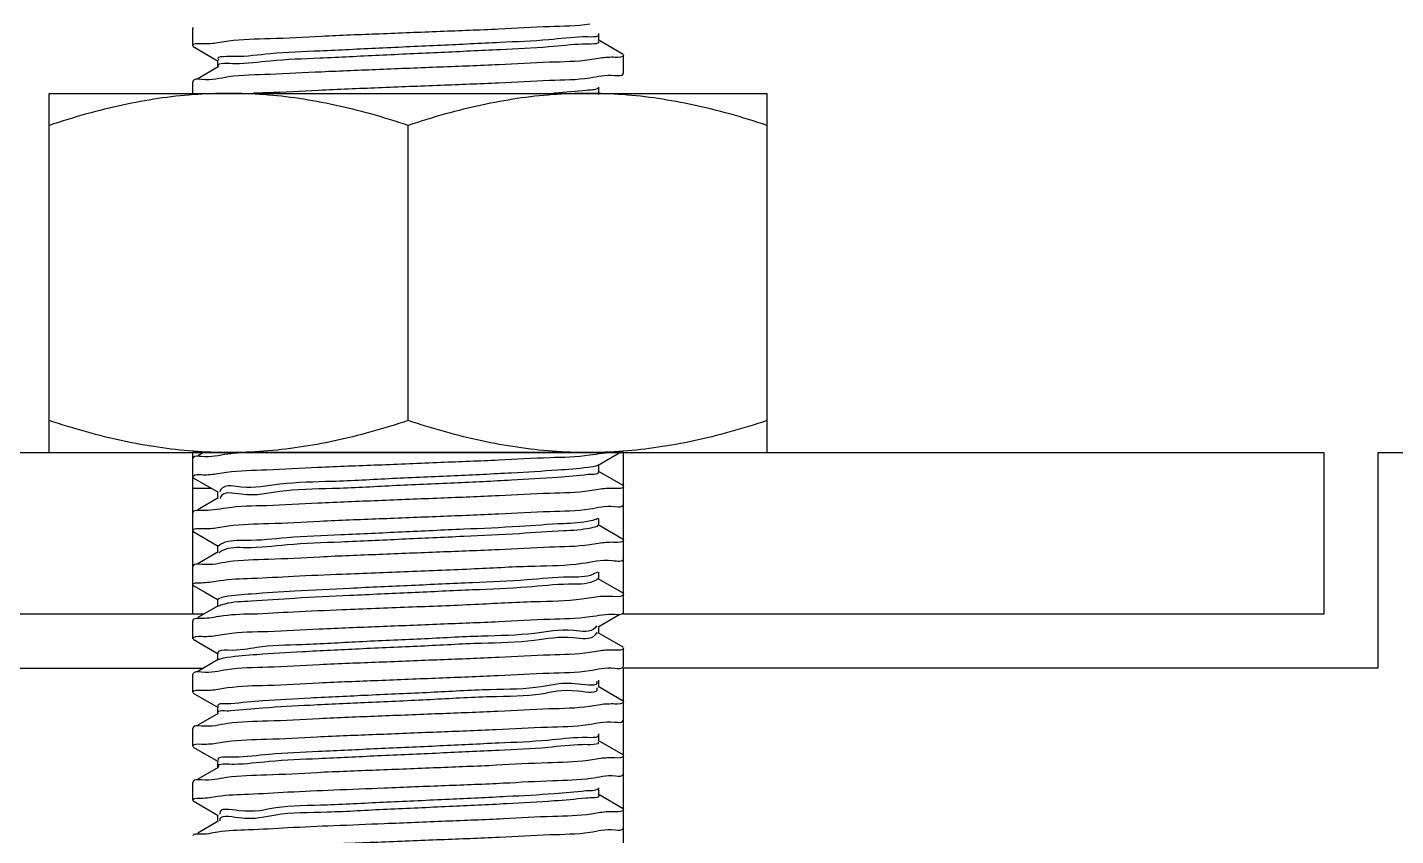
# Model space of a CAD drawing. Extents: x -452079 to 117456, y 3902 to 836955.
# Drawn here: x -266444 to -266190.8, y 688966.2 to 689115.7 of the extents above; entities that cross this region are included whole.
import ezdxf

# ---------------------------------------------------------------- set-up
doc = ezdxf.new("R2010")
doc.units = 0
doc.header["$LTSCALE"] = 1000
doc.header["$MEASUREMENT"] = 0
doc.layers.add('总说明', color=2, linetype='Continuous')

msp = doc.modelspace()

# ---------------------------------------------------------------- linework, layer by layer
at = {"layer": '总说明', "color": 133, "linetype": 'Continuous'}
for p, q in [((-266413.32, 689115.73), (-266413.42, 689115.62)), ((-266413.42, 689112.29), (-266413.42, 689115.62)), ((-266413.42, 689112.29), (-266413.42, 689115.62)), ((-266409.11, 689112.86), (-266406.82, 689113.22)), ((-266333.75, 689110.74), (-266338.37, 689113.41)), ((-266338.26, 689113.29), (-266338.26, 689114.62)), ((-266338.26, 689113.29), (-266338.26, 689114.62)), ((-266413.32, 689112.18), (-266408.71, 689109.51)), ((-266333.66, 689107.31), (-266333.66, 689110.63)), ((-266408.71, 689108.43), (-266412.49, 689106.24)), ((-266408.81, 689109.63), (-266408.81, 689108.31)), ((-266408.81, 689109.63), (-266408.81, 689108.31)), ((-266337.95, 689110.05), (-266339.9, 689109.73)), ((-266413.32, 689105.76), (-266413.42, 689105.65)), ((-266413.42, 689103.53), (-266413.42, 689105.65)), ((-266413.42, 689103.53), (-266413.42, 689105.65)), ((-266333.75, 689107.2), (-266333.66, 689107.31)), ((-266338.26, 689103.32), (-266338.26, 689104.65)), ((-266338.26, 689103.32), (-266338.26, 689104.65)), ((-266333.66, 689037.07), (-266413.42, 689037.07)), ((-266413.29, 689037.31), (-266413.39, 689037.32)), ((-266411.43, 689037.07), (-266412.49, 689036.45)), ((-266338.37, 689034.74), (-266334.35, 689037.07)), ((-266333.69, 689037.32), (-266333.78, 689037.31)), ((-266413.31, 689036.13), (-266413.4, 689035.99)), ((-266338.26, 689033.53), (-266338.26, 689034.86)), ((-266338.26, 689033.53), (-266338.26, 689034.86)), ((-266413.32, 689032.42), (-266408.71, 689029.75)), ((-266412.23, 689033), (-266411.83, 689032.98)), ((-266409.12, 689033.12), (-266407.17, 689033.43)), ((-266333.75, 689030.98), (-266338.37, 689033.65)), ((-266409.86, 689030.42), (-266413.42, 689030.42)), ((-266408.81, 689029.88), (-266408.81, 689028.55)), ((-266408.81, 689029.88), (-266408.81, 689028.55)), ((-266337.96, 689030.29), (-266339.93, 689029.97)), ((-266408.71, 689028.67), (-266412.49, 689026.48)), ((-266408.31, 689028.73), (-266408.36, 689028.57)), ((-266408.3, 689028.76), (-266408.31, 689028.73)), ((-266338.26, 689023.56), (-266338.26, 689024.89)), ((-266338.26, 689023.56), (-266338.26, 689024.89)), ((-266413.32, 689022.46), (-266408.71, 689019.78)), ((-266409.11, 689023.13), (-266406.84, 689023.49)), ((-266333.75, 689021.01), (-266338.37, 689023.68)), ((-266408.81, 689019.91), (-266408.81, 689018.58)), ((-266408.81, 689019.91), (-266408.81, 689018.58)), ((-266337.96, 689020.32), (-266339.93, 689020)), ((-266408.71, 689018.7), (-266412.49, 689016.51)), ((-266408.38, 689018.64), (-266408.54, 689018.52)), ((-266408.33, 689018.68), (-266408.38, 689018.64)), ((-266338.5, 689014.96), (-266339.28, 689014.54)), ((-266338.26, 689013.59), (-266338.26, 689014.92)), ((-266338.26, 689013.59), (-266338.26, 689014.92)), ((-266413.32, 689012.49), (-266411.08, 689011.19)), ((-266409.17, 689013.28), (-266408.45, 689013.39)), ((-266333.75, 689011.04), (-266338.37, 689013.71)), ((-266411.08, 689011.19), (-266408.71, 689009.81)), ((-266408.81, 689009.94), (-266408.81, 689008.61)), ((-266408.81, 689009.94), (-266408.81, 689008.61)), ((-266334.55, 689010.39), (-266335.64, 689010.43)), ((-266413.23, 689006.24), (-266413.39, 689006.09)), ((-266408.71, 689008.73), (-266412.49, 689006.54)), ((-266408.48, 689008.71), (-266408.64, 689008.62)), ((-266408.45, 689006.75), (-266408.61, 689006.72)), ((-266408.42, 689008.73), (-266408.48, 689008.71)), ((-266338.37, 689004.83), (-266334.35, 689007.16)), ((-266413.32, 689006.06), (-266413.42, 689005.95)), ((-266413.42, 689002.62), (-266413.42, 689005.95)), ((-266413.42, 689002.62), (-266413.42, 689005.95)), ((-266338.67, 689004.99), (-266338.91, 689004.65)), ((-266338.62, 689003.77), (-266338.91, 689003.32)), ((-266333.75, 689001.07), (-266338.37, 689003.74)), ((-266338.26, 689003.62), (-266338.26, 689004.95)), ((-266338.26, 689003.62), (-266338.26, 689004.95)), ((-266413.32, 689002.52), (-266408.71, 688999.84)), ((-266409.12, 689003.2), (-266407.09, 689003.53)), ((-266408.71, 688998.76), (-266412.49, 688996.57)), ((-266408.81, 688999.97), (-266408.81, 688998.64)), ((-266408.81, 688999.97), (-266408.81, 688998.64)), ((-266408.55, 688998.81), (-266408.7, 688998.75)), ((-266337.96, 689000.38), (-266339.93, 689000.06)), ((-266333.66, 688997.64), (-266333.66, 689000.96)), ((-266333.75, 688997.53), (-266333.66, 688997.64)), ((-266413.32, 688996.09), (-266413.42, 688995.98)), ((-266413.42, 688992.65), (-266413.42, 688995.98)), ((-266413.42, 688992.65), (-266413.42, 688995.98)), ((-266333.75, 688991.1), (-266338.37, 688993.77)), ((-266338.26, 688993.65), (-266338.26, 688994.98)), ((-266338.26, 688993.65), (-266338.26, 688994.98)), ((-266413.32, 688992.55), (-266408.71, 688989.87)), ((-266409.12, 688993.23), (-266406.97, 688993.57)), ((-266338.64, 688993.52), (-266338.62, 688993.43)), ((-266408.71, 688988.79), (-266412.49, 688986.6)), ((-266408.81, 688990), (-266408.81, 688988.67)), ((-266408.81, 688990), (-266408.81, 688988.67)), ((-266337.96, 688990.41), (-266339.98, 688990.09)), ((-266413.32, 688986.12), (-266413.42, 688986.01)), ((-266413.42, 688982.68), (-266413.42, 688986.01)), ((-266413.42, 688982.68), (-266413.42, 688986.01)), ((-266409.12, 688983.27), (-266407.16, 688983.59)), ((-266333.75, 688981.13), (-266338.37, 688983.8)), ((-266338.26, 688983.68), (-266338.26, 688985.01)), ((-266338.26, 688983.68), (-266338.26, 688985.01)), ((-266413.32, 688982.58), (-266408.71, 688979.9)), ((-266408.71, 688978.82), (-266412.49, 688976.63)), ((-266408.81, 688980.03), (-266408.81, 688978.7)), ((-266408.81, 688980.03), (-266408.81, 688978.7)), ((-266337.96, 688980.46), (-266340.25, 688980.1)), ((-266413.32, 688976.15), (-266413.42, 688976.04)), ((-266413.42, 688972.71), (-266413.42, 688976.04)), ((-266413.42, 688972.71), (-266413.42, 688976.04)), ((-266409.19, 688973.42), (-266408.78, 688973.49)), ((-266333.75, 688971.16), (-266338.37, 688973.84)), ((-266338.26, 688973.71), (-266338.26, 688975.04)), ((-266338.26, 688973.71), (-266338.26, 688975.04)), ((-266413.32, 688972.61), (-266408.71, 688969.93)), ((-266408.71, 688968.85), (-266412.49, 688966.66)), ((-266408.81, 688970.06), (-266408.81, 688968.73)), ((-266408.81, 688970.06), (-266408.81, 688968.73)), ((-266408.43, 688968.96), (-266408.42, 688968.91)), ((-266337.95, 688970.45), (-266339.64, 688970.17))]:
    msp.add_line(p, q, dxfattribs=at)
at = {"layer": '总说明', "color": 6, "linetype": 'Continuous'}
for p, q in [((-266440, 689037.07), (-266440, 689103.53)), ((-266440, 689103.53), (-266307.07, 689103.53)), ((-266307.07, 689037.07), (-266307.07, 689103.53)), ((-266373.54, 689043), (-266373.54, 689097.6)), ((-266373.54, 689043), (-266373.54, 689097.6)), ((-266440, 689037.07), (-266307.07, 689037.07))]:
    msp.add_line(p, q, dxfattribs=at)
at = {"layer": '总说明', "color": 5, "linetype": 'Continuous'}
for p, q in [((-266559.64, 689037.07), (-266440, 689037.07)), ((-266413.42, 689007.16), (-266413.42, 689037.07)), ((-266413.42, 689007.16), (-266413.42, 689037.07)), ((-266333.66, 689007.16), (-266333.66, 689037.07)), ((-266307.07, 689037.07), (-266204.05, 689037.07)), ((-266204.05, 689037.07), (-266204.05, 689007.16)), ((-266194.08, 689037.07), (-266194.08, 688997.19)), ((-266194.08, 689037.07), (-266067.79, 689037.07)), ((-266411.43, 689007.16), (-266546.35, 689007.16)), ((-266204.05, 689007.16), (-266333.66, 689007.16)), ((-266526.41, 688997.19), (-266411.43, 688997.19)), ((-266333.66, 688834.34), (-266333.66, 688997.19)), ((-266194.08, 688997.19), (-266333.66, 688997.19))]:
    msp.add_line(p, q, dxfattribs=at)
at = {"layer": '总说明', "color": 133, "linetype": 'Continuous'}
for points, start_tangent, end_tangent in [([(-266406.82, 689113.22), (-266399.09, 689113.68), (-266389.58, 689114.13), (-266378.83, 689114.57), (-266367.62, 689115.02), (-266356.77, 689115.47), (-266347.37, 689115.92), (-266339.9, 689116.38)], (0.98924, 0.146304), (0.98908, 0.147378)), ([(-266413.42, 689112.29), (-266411.78, 689112.75)], (0, 1), (0.999216, -0.0396)), ([(-266411.78, 689112.75), (-266409.11, 689112.86)], (0.999216, -0.0396), (0.992322, 0.12368)), ([(-266341.21, 689113.97), (-266347.49, 689113.45), (-266356.54, 689112.93), (-266367.4, 689112.4), (-266378.92, 689111.88), (-266389.87, 689111.36), (-266399.07, 689110.84), (-266405.55, 689110.32)], (-0.999079, -0.042913), (-0.999984, -0.005651)), ([(-266341.21, 689112.64), (-266347.49, 689112.12), (-266356.54, 689111.6), (-266367.4, 689111.08), (-266378.92, 689110.55), (-266389.87, 689110.03), (-266399.07, 689109.51), (-266405.55, 689108.99)], (-0.999079, -0.042913), (-0.999984, -0.005651)), ([(-266338.39, 689114.48), (-266341.21, 689113.97)], (0.61702, -0.786947), (-0.999079, -0.042913)), ([(-266338.4, 689113.17), (-266338.39, 689113.16), (-266341.21, 689112.64)], (0.663678, -0.748018), (-0.999079, -0.042913)), ([(-266405.55, 689110.32), (-266408.62, 689109.8), (-266408.61, 689109.79)], (-0.999984, -0.005651), (0.599435, -0.800423)), ([(-266335.22, 689110.19), (-266337.95, 689110.05)], (-0.999424, 0.03395), (-0.990509, -0.137447)), ([(-266333.66, 689110.63), (-266335.22, 689110.19)], (0, -1), (-0.999424, 0.03395)), ([(-266405.55, 689108.99), (-266408.62, 689108.48)], (-0.999984, -0.005651), (0.549402, -0.835558)), ([(-266339.9, 689109.73), (-266347.37, 689109.28), (-266356.77, 689108.83), (-266367.62, 689108.38), (-266378.83, 689107.93), (-266389.58, 689107.48), (-266399.09, 689107.04), (-266406.82, 689106.57)], (-0.98908, -0.147378), (-0.98924, -0.146304)), ([(-266406.82, 689106.57), (-266411.78, 689106.1), (-266413.4, 689105.78)], (-0.98924, -0.146304), (-0.298116, -0.95453)), ([(-266402.14, 689103.6), (-266399.67, 689103.68), (-266390.15, 689104.13), (-266379.06, 689104.6), (-266367.54, 689105.06), (-266356.79, 689105.5), (-266347.35, 689105.95), (-266339.94, 689106.41)], (0.99938, 0.035201), (0.989078, 0.147395)), ([(-266339.94, 689106.41), (-266335.26, 689106.86), (-266333.68, 689107.18)], (0.989078, 0.147395), (0.307307, 0.95161)), ([(-266340.55, 689104.08), (-266346.33, 689103.56), (-266346.72, 689103.53)], (-0.993624, -0.112744), (-0.997863, -0.065348)), ([(-266338.34, 689104.48), (-266340.55, 689104.08)], (-0.830796, -0.556576), (-0.993624, -0.112744)), ([(-266406.92, 689036.78), (-266411.81, 689036.31), (-266413.31, 689036.13)], (-0.989204, -0.146544), (-0.713279, -0.70088)), ([(-266406.77, 689037.07), (-266413.29, 689037.31)], (-1, 0), (-0.997195, 0.074847)), ([(-266402.12, 689037.15), (-266406.92, 689036.78)], (-0.999328, -0.036655), (-0.989204, -0.146544)), ([(-266333.78, 689037.31), (-266340.31, 689037.07)], (-0.997196, -0.074835), (-1, -0.000001)), ([(-266339.93, 689036.62), (-266335.28, 689037.07)], (0.989077, 0.147397), (0.999403, -0.034539)), ([(-266407.17, 689033.43), (-266399.74, 689033.89), (-266390.24, 689034.34), (-266379.12, 689034.8), (-266367.52, 689035.27), (-266356.75, 689035.72), (-266347.32, 689036.16), (-266339.93, 689036.62)], (0.989054, 0.147555), (0.989077, 0.147397)), ([(-266340.29, 689034.32), (-266345.87, 689033.8), (-266354.39, 689033.28), (-266364.96, 689032.76), (-266376.44, 689032.24), (-266387.61, 689031.72), (-266397.29, 689031.2), (-266404.42, 689030.68), (-266406.28, 689030.92)], (-0.989855, -0.142079), (-0.997628, 0.068831)), ([(-266338.36, 689034.72), (-266340.29, 689034.32)], (-0.878883, -0.477038), (-0.989855, -0.142079)), ([(-266413.42, 689032.53), (-266412.23, 689033)], (0, 1), (0.999562, -0.0296)), ([(-266411.83, 689032.98), (-266409.12, 689033.12)], (0.999373, -0.035408), (0.990654, 0.136401)), ([(-266340.29, 689032.99), (-266345.87, 689032.47), (-266354.39, 689031.95), (-266364.96, 689031.43), (-266376.44, 689030.91), (-266387.61, 689030.39), (-266397.29, 689029.87), (-266404.42, 689029.35), (-266408.27, 689028.83), (-266408.3, 689028.76)], (-0.989855, -0.142079), (-0.384045, -0.923314)), ([(-266338.27, 689033.53), (-266338.27, 689033.51), (-266340.29, 689032.99)], (0.443944, -0.896054), (-0.989855, -0.142079)), ([(-266406.28, 689030.92), (-266408.27, 689030.16), (-266408.39, 689029.79)], (-0.997628, 0.068831), (-0.191232, -0.981545)), ([(-266339.93, 689029.97), (-266347.32, 689029.52), (-266356.75, 689029.07), (-266367.52, 689028.62), (-266379.12, 689028.16), (-266390.24, 689027.69), (-266399.74, 689027.24), (-266407.17, 689026.79)], (-0.989077, -0.147397), (-0.989054, -0.147555)), ([(-266335.26, 689030.42), (-266337.96, 689030.29)], (-0.999354, 0.035948), (-0.990757, -0.135647)), ([(-266333.66, 689030.87), (-266335.26, 689030.42)], (0, -1), (-0.999354, 0.035948)), ([(-266407.17, 689026.79), (-266411.83, 689026.34), (-266412.46, 689026.36)], (-0.989054, -0.147555), (-1, 0.000344)), ([(-266406.84, 689023.49), (-266399.36, 689023.94), (-266389.86, 689024.39), (-266378.92, 689024.84), (-266367.65, 689025.29), (-266356.75, 689025.75), (-266347.32, 689026.19), (-266339.93, 689026.65)], (0.989263, 0.146146), (0.989074, 0.147417)), ([(-266339.93, 689026.65), (-266335.26, 689027.1), (-266333.68, 689027.42)], (0.989074, 0.147417), (0.308002, 0.951386)), ([(-266412.46, 689026.36), (-266413.4, 689026.02)], (-1, 0.000344), (-0.309932, -0.950759)), ([(-266339.75, 689024.43), (-266344.81, 689023.91), (-266352.94, 689023.39), (-266363.26, 689022.87), (-266374.69, 689022.35), (-266385.98, 689021.83), (-266395.96, 689021.31), (-266403.54, 689020.78), (-266407.92, 689020.26), (-266408.62, 689019.76)], (-0.97305, -0.230593), (-0.611904, -0.790932)), ([(-266338.41, 689024.85), (-266339.75, 689024.43)], (-0.874194, -0.485577), (-0.97305, -0.230593)), ([(-266413.42, 689022.56), (-266411.74, 689023.03)], (0, 1), (0.999152, -0.041165)), ([(-266411.74, 689023.03), (-266409.11, 689023.13)], (0.999152, -0.041165), (0.992342, 0.12352)), ([(-266339.75, 689023.1), (-266344.81, 689022.58), (-266352.94, 689022.06), (-266363.26, 689021.54), (-266374.69, 689021.02), (-266385.98, 689020.5), (-266395.96, 689019.98), (-266403.54, 689019.46), (-266407.92, 689018.93), (-266408.33, 689018.68)], (-0.97305, -0.230593), (-0.81653, -0.577303)), ([(-266338.3, 689023.6), (-266339.75, 689023.1)], (-0.66021, -0.751081), (-0.97305, -0.230593)), ([(-266339.93, 689020), (-266347.32, 689019.55), (-266356.75, 689019.1), (-266367.65, 689018.65), (-266378.92, 689018.2), (-266389.86, 689017.74), (-266399.36, 689017.29), (-266406.84, 689016.84)], (-0.989074, -0.147417), (-0.989263, -0.146146)), ([(-266335.26, 689020.45), (-266337.96, 689020.32)], (-0.999355, 0.035922), (-0.990747, -0.135721)), ([(-266333.66, 689020.9), (-266335.26, 689020.45)], (0, -1), (-0.999355, 0.035922)), ([(-266406.84, 689016.84), (-266411.74, 689016.38), (-266413.4, 689016.05)], (-0.989263, -0.146146), (-0.290575, -0.956852)), ([(-266385.73, 689014.59), (-266373.48, 689015.09), (-266361.18, 689015.59), (-266350.12, 689016.08), (-266341.37, 689016.58)], (0.999128, 0.041754), (0.989273, 0.146079)), ([(-266341.37, 689016.58), (-266335.64, 689017.08), (-266333.67, 689017.45)], (0.989273, 0.146079), (0.235182, 0.971951)), ([(-266408.45, 689013.39), (-266402.52, 689013.8), (-266394.78, 689014.2), (-266385.73, 689014.59)], (0.98895, 0.148251), (0.999128, 0.041754)), ([(-266339.28, 689014.54), (-266343.83, 689014.02), (-266351.54, 689013.5), (-266361.6, 689012.98), (-266372.93, 689012.46), (-266384.32, 689011.94)], (-0.919472, -0.393156), (-0.998886, -0.047193)), ([(-266413.42, 689012.59), (-266412.16, 689012.99)], (0, 1), (0.999975, -0.007047)), ([(-266412.16, 689012.99), (-266409.17, 689013.28)], (0.999975, -0.007047), (0.985619, 0.168983)), ([(-266384.32, 689011.94), (-266394.57, 689011.41), (-266402.57, 689010.89), (-266407.48, 689010.37), (-266408.75, 689009.87)], (-0.998886, -0.047193), (-0.687024, -0.726635)), ([(-266339.28, 689013.21), (-266343.83, 689012.69), (-266351.54, 689012.17), (-266361.6, 689011.65), (-266372.93, 689011.13), (-266384.32, 689010.61)], (-0.919472, -0.393156), (-0.998886, -0.047193)), ([(-266338.41, 689013.72), (-266339.28, 689013.21)], (-0.656892, -0.753984), (-0.919472, -0.393156)), ([(-266384.32, 689010.61), (-266394.57, 689010.09), (-266402.57, 689009.56), (-266407.48, 689009.04), (-266408.42, 689008.73)], (-0.998886, -0.047193), (-0.920819, -0.389991)), ([(-266341.37, 689009.93), (-266350.12, 689009.44), (-266361.18, 689008.94), (-266373.48, 689008.44), (-266385.73, 689007.95)], (-0.989273, -0.146079), (-0.999128, -0.041754)), ([(-266337.98, 689010.42), (-266341.37, 689009.93)], (-0.997168, -0.075206), (-0.989273, -0.146079)), ([(-266335.64, 689010.43), (-266337.98, 689010.42)], (-0.998248, 0.05917), (-0.997168, -0.075206)), ([(-266333.66, 689010.93), (-266334.55, 689010.39)], (0, -1), (-0.999384, -0.0351)), ([(-266408.61, 689006.72), (-266412.16, 689006.35), (-266413.23, 689006.24)], (-0.987732, -0.156156), (-0.890695, -0.4546)), ([(-266402.39, 689007.15), (-266402.52, 689007.15), (-266408.45, 689006.75)], (-0.999138, -0.041506), (-0.98895, -0.148251)), ([(-266407.09, 689003.53), (-266399.52, 689003.99), (-266389.97, 689004.44), (-266378.93, 689004.9), (-266367.54, 689005.36), (-266356.76, 689005.81), (-266347.32, 689006.26), (-266339.93, 689006.71)], (0.989072, 0.147436), (0.989095, 0.147279)), ([(-266385.73, 689007.95), (-266394.78, 689007.55), (-266402.39, 689007.15)], (-0.999128, -0.041754), (-0.999138, -0.041506)), ([(-266339.93, 689006.71), (-266335.26, 689007.16)], (0.989095, 0.147279), (0.99936, -0.035776)), ([(-266335.26, 689007.16), (-266333.68, 689007.48)], (0.99936, -0.035776), (0.308738, 0.951147)), ([(-266338.91, 689004.65), (-266342.92, 689004.13), (-266350.19, 689003.61), (-266359.96, 689003.09), (-266371.17, 689002.56), (-266382.64, 689002.04), (-266393.13, 689001.52), (-266401.54, 689001), (-266406.96, 689000.48), (-266408.81, 688999.97)], (-0.648928, -0.76085), (-0.106699, -0.994291)), ([(-266413.42, 689002.62), (-266411.82, 689003.07)], (0, 1), (0.999351, -0.036014)), ([(-266411.82, 689003.07), (-266409.12, 689003.2)], (0.999351, -0.036014), (0.991019, 0.133724)), ([(-266338.91, 689003.32), (-266342.92, 689002.8), (-266350.19, 689002.28), (-266359.96, 689001.76), (-266371.17, 689001.24), (-266382.64, 689000.72), (-266393.13, 689000.19), (-266401.54, 688999.67), (-266406.96, 688999.15), (-266408.55, 688998.81)], (-0.648928, -0.76085), (-0.940942, -0.338569)), ([(-266339.93, 689000.06), (-266347.32, 688999.61), (-266356.76, 688999.16), (-266367.54, 688998.71), (-266378.93, 688998.26), (-266389.97, 688997.8), (-266399.52, 688997.34), (-266407.09, 688996.88)], (-0.989095, -0.147279), (-0.989072, -0.147436)), ([(-266335.26, 689000.51), (-266337.96, 689000.38)], (-0.99936, 0.035776), (-0.990753, -0.135675)), ([(-266333.66, 689000.96), (-266335.26, 689000.51)], (0, -1), (-0.99936, 0.035776)), ([(-266407.09, 688996.88), (-266411.82, 688996.43), (-266413.4, 688996.11)], (-0.989072, -0.147436), (-0.30884, -0.951114)), ([(-266406.97, 688993.57), (-266399.56, 688994.02), (-266390.04, 688994.47), (-266379.12, 688994.92), (-266367.82, 688995.38), (-266356.92, 688995.83), (-266347.43, 688996.28), (-266339.98, 688996.73)], (0.989189, 0.146646), (0.989082, 0.147367)), ([(-266339.98, 688996.73), (-266335.27, 688997.19), (-266333.68, 688997.51)], (0.989082, 0.147367), (0.30469, 0.952452)), ([(-266338.62, 688994.76), (-266342.08, 688994.24), (-266348.9, 688993.72), (-266358.35, 688993.19), (-266369.42, 688992.67), (-266380.93, 688992.15), (-266391.65, 688991.63), (-266400.43, 688991.11), (-266406.35, 688990.59)], (0.234344, -0.972154), (-0.99554, -0.094343)), ([(-266338.62, 688994.79), (-266338.62, 688994.76)], (0.270405, -0.962747), (0.234344, -0.972154)), ([(-266413.42, 688992.65), (-266411.77, 688993.11)], (0, 1), (0.999231, -0.039217)), ([(-266411.77, 688993.11), (-266409.12, 688993.23)], (0.999231, -0.039217), (0.991693, 0.128631)), ([(-266338.62, 688993.43), (-266342.08, 688992.91), (-266348.9, 688992.39), (-266358.35, 688991.87), (-266369.42, 688991.34), (-266380.93, 688990.82), (-266391.65, 688990.3), (-266400.43, 688989.78), (-266406.35, 688989.26)], (0.234344, -0.972154), (-0.99554, -0.094343)), ([(-266406.35, 688990.59), (-266408.77, 688990.07), (-266408.76, 688990.05)], (-0.99554, -0.094343), (0.682491, -0.730894)), ([(-266406.35, 688989.26), (-266408.78, 688988.75)], (-0.99554, -0.094343), (0.45559, -0.89019)), ([(-266339.98, 688990.09), (-266347.43, 688989.63), (-266356.92, 688989.18), (-266367.82, 688988.73), (-266379.12, 688988.28), (-266390.04, 688987.82), (-266399.56, 688987.37), (-266406.97, 688986.92)], (-0.989082, -0.147367), (-0.989189, -0.146646)), ([(-266335.27, 688990.54), (-266337.96, 688990.41)], (-0.999319, 0.036909), (-0.99104, -0.133567)), ([(-266333.66, 688990.99), (-266335.27, 688990.54)], (0, -1), (-0.999319, 0.036909)), ([(-266406.97, 688986.92), (-266411.77, 688986.47), (-266413.4, 688986.14)], (-0.989189, -0.146646), (-0.296639, -0.95499)), ([(-266407.16, 688983.59), (-266399.77, 688984.04), (-266390.36, 688984.49), (-266379.46, 688984.94), (-266368.2, 688985.39), (-266357.26, 688985.84), (-266347.76, 688986.29), (-266340.25, 688986.74)], (0.989079, 0.147386), (0.989274, 0.14607)), ([(-266340.25, 688986.74), (-266335.33, 688987.21), (-266333.68, 688987.54)], (0.989274, 0.14607), (0.290698, 0.956815)), ([(-266341.32, 688984.35), (-266347.67, 688983.82), (-266356.78, 688983.3), (-266367.68, 688982.78), (-266379.2, 688982.26), (-266390.11, 688981.74), (-266399.26, 688981.22), (-266405.67, 688980.7)], (-0.999545, -0.030173), (-0.999796, -0.020181)), ([(-266338.41, 688984.86), (-266341.32, 688984.35)], (0.598328, -0.801252), (-0.999545, -0.030173)), ([(-266338.42, 688983.55), (-266338.41, 688983.54), (-266341.32, 688983.02)], (0.645314, -0.763917), (-0.999545, -0.030173)), ([(-266413.42, 688982.68), (-266411.82, 688983.14)], (0, 1), (0.99936, -0.035764)), ([(-266411.82, 688983.14), (-266409.12, 688983.27)], (0.99936, -0.035764), (0.99071, 0.135994)), ([(-266405.67, 688980.7), (-266408.65, 688980.18), (-266408.64, 688980.17)], (-0.999796, -0.020181), (0.628223, -0.778033)), ([(-266341.32, 688983.02), (-266347.67, 688982.5), (-266356.78, 688981.97), (-266367.68, 688981.45), (-266379.2, 688980.93), (-266390.11, 688980.41), (-266399.26, 688979.89), (-266405.67, 688979.37)], (-0.999545, -0.030173), (-0.999796, -0.020181)), ([(-266333.66, 688981.02), (-266335.33, 688980.56)], (0, -1), (-0.999149, 0.04124)), ([(-266405.67, 688979.37), (-266408.65, 688978.86)], (-0.999796, -0.020181), (0.580231, -0.814452)), ([(-266340.25, 688980.1), (-266347.76, 688979.65), (-266357.26, 688979.2), (-266368.2, 688978.74), (-266379.46, 688978.29), (-266390.36, 688977.84), (-266399.77, 688977.39), (-266407.16, 688976.94)], (-0.989274, -0.14607), (-0.989079, -0.147386)), ([(-266335.33, 688980.56), (-266337.96, 688980.46)], (-0.999149, 0.04124), (-0.992411, -0.122963)), ([(-266407.16, 688976.94), (-266411.82, 688976.49), (-266413.4, 688976.17)], (-0.989079, -0.147386), (-0.30846, -0.951237)), ([(-266377.97, 688975.03), (-266366.6, 688975.48), (-266355.89, 688975.93), (-266346.73, 688976.38), (-266339.64, 688976.82)], (0.9992, 0.040004), (0.98905, 0.147584)), ([(-266339.64, 688976.82), (-266335.18, 688977.26), (-266333.68, 688977.56)], (0.98905, 0.147584), (0.328194, 0.94461)), ([(-266412.27, 688973.1), (-266409.19, 688973.42)], (0.999991, 0.004229), (0.986264, 0.165177)), ([(-266408.78, 688973.49), (-266403.09, 688973.88), (-266395.79, 688974.27), (-266387.27, 688974.65), (-266377.97, 688975.03)], (0.988944, 0.148289), (0.9992, 0.040004)), ([(-266340.65, 688974.45), (-266346.51, 688973.93), (-266355.26, 688973.41), (-266365.95, 688972.89), (-266377.46, 688972.37)], (-0.994771, -0.102127), (-0.998977, -0.045217)), ([(-266338.33, 688974.86), (-266340.65, 688974.45)], (-0.772017, -0.635602), (-0.994771, -0.102127)), ([(-266338.31, 688973.67), (-266338.29, 688973.65), (-266340.65, 688973.12)], (0.672614, -0.739994), (-0.994771, -0.102127)), ([(-266413.42, 688972.71), (-266412.27, 688973.1)], (0, 1), (0.999991, 0.004229)), ([(-266377.46, 688972.37), (-266388.54, 688971.85), (-266398.03, 688971.33), (-266404.9, 688970.81), (-266408.43, 688970.29), (-266408.41, 688970.16)], (-0.998977, -0.045217), (0.257832, -0.96619)), ([(-266377.46, 688971.04), (-266388.54, 688970.52), (-266398.03, 688970), (-266404.9, 688969.48), (-266408.43, 688968.96)], (-0.998977, -0.045217), (0.137381, -0.990518)), ([(-266340.65, 688973.12), (-266346.51, 688972.6), (-266355.26, 688972.08), (-266365.95, 688971.56), (-266377.46, 688971.04)], (-0.994771, -0.102127), (-0.998977, -0.045217)), ([(-266333.66, 688971.05), (-266335.18, 688970.61)], (0, -1), (-0.999546, 0.030133)), ([(-266377.97, 688968.38), (-266387.27, 688968), (-266395.79, 688967.62), (-266403.09, 688967.24), (-266408.78, 688966.84)], (-0.9992, -0.040004), (-0.988944, -0.148289)), ([(-266339.64, 688970.17), (-266346.73, 688969.73), (-266355.89, 688969.29), (-266366.6, 688968.84), (-266377.97, 688968.38)], (-0.98905, -0.147584), (-0.9992, -0.040004)), ([(-266335.18, 688970.61), (-266337.95, 688970.45)], (-0.999546, 0.030133), (-0.989168, -0.146788)), ([(-266408.78, 688966.84), (-266412.27, 688966.45), (-266413.39, 688966.21)], (-0.988944, -0.148289), (-0.459353, -0.888254)), ([(-266407.16, 688963.65), (-266399.79, 688964.1), (-266390.32, 688964.55), (-266379.18, 688965.01), (-266367.5, 688965.48), (-266356.69, 688965.93), (-266347.29, 688966.38), (-266339.91, 688966.83)], (0.989077, 0.147397), (0.989077, 0.147403)), ([(-266339.91, 688966.83), (-266335.25, 688967.28), (-266333.68, 688967.6)], (0.989077, 0.147403), (0.309044, 0.951048))]:
    msp.add_spline(points, degree=3, dxfattribs=dict(at, start_tangent=start_tangent, end_tangent=end_tangent))
at = {"layer": '总说明', "color": 6, "linetype": 'Continuous'}
for points, start_tangent, end_tangent in [([(-266406.77, 689103.53), (-266413.29, 689103.29), (-266419.82, 689102.56), (-266426.39, 689101.36), (-266433.07, 689099.72), (-266440, 689097.6)], (-1, 0), (-0.948683, -0.316228)), ([(-266373.54, 689097.6), (-266380.47, 689099.72), (-266387.15, 689101.36), (-266393.72, 689102.56), (-266400.25, 689103.29), (-266406.77, 689103.53)], (-0.948683, 0.316228), (-1, 0.000001)), ([(-266340.31, 689103.53), (-266346.83, 689103.29), (-266353.36, 689102.56), (-266359.92, 689101.36), (-266366.61, 689099.72), (-266373.54, 689097.6)], (-1, 0), (-0.948683, -0.316228)), ([(-266307.07, 689097.6), (-266314, 689099.72), (-266320.69, 689101.36), (-266327.26, 689102.56), (-266333.78, 689103.29), (-266340.31, 689103.53)], (-0.948683, 0.316228), (-1, 0.000001)), ([(-266413.39, 689037.32), (-266419.82, 689038.04), (-266426.39, 689039.23), (-266433.07, 689040.88), (-266440, 689043)], (-0.997114, 0.075923), (-0.948683, 0.316228)), ([(-266373.54, 689043), (-266380.47, 689040.88), (-266387.16, 689039.23), (-266393.72, 689038.04), (-266400.25, 689037.31), (-266406.77, 689037.07)], (-0.948683, -0.316228), (-1, -0.000001)), ([(-266340.31, 689037.07), (-266346.83, 689037.31), (-266353.36, 689038.04), (-266359.92, 689039.23), (-266366.61, 689040.88), (-266373.54, 689043)], (-1, 0), (-0.948683, 0.316228)), ([(-266307.07, 689043), (-266314, 689040.88), (-266320.69, 689039.23), (-266327.26, 689038.04), (-266333.69, 689037.32)], (-0.948683, -0.316228), (-0.997114, -0.075923))]:
    msp.add_spline(points, degree=3, dxfattribs=dict(at, start_tangent=start_tangent, end_tangent=end_tangent))

doc.saveas('drawing.dxf')
